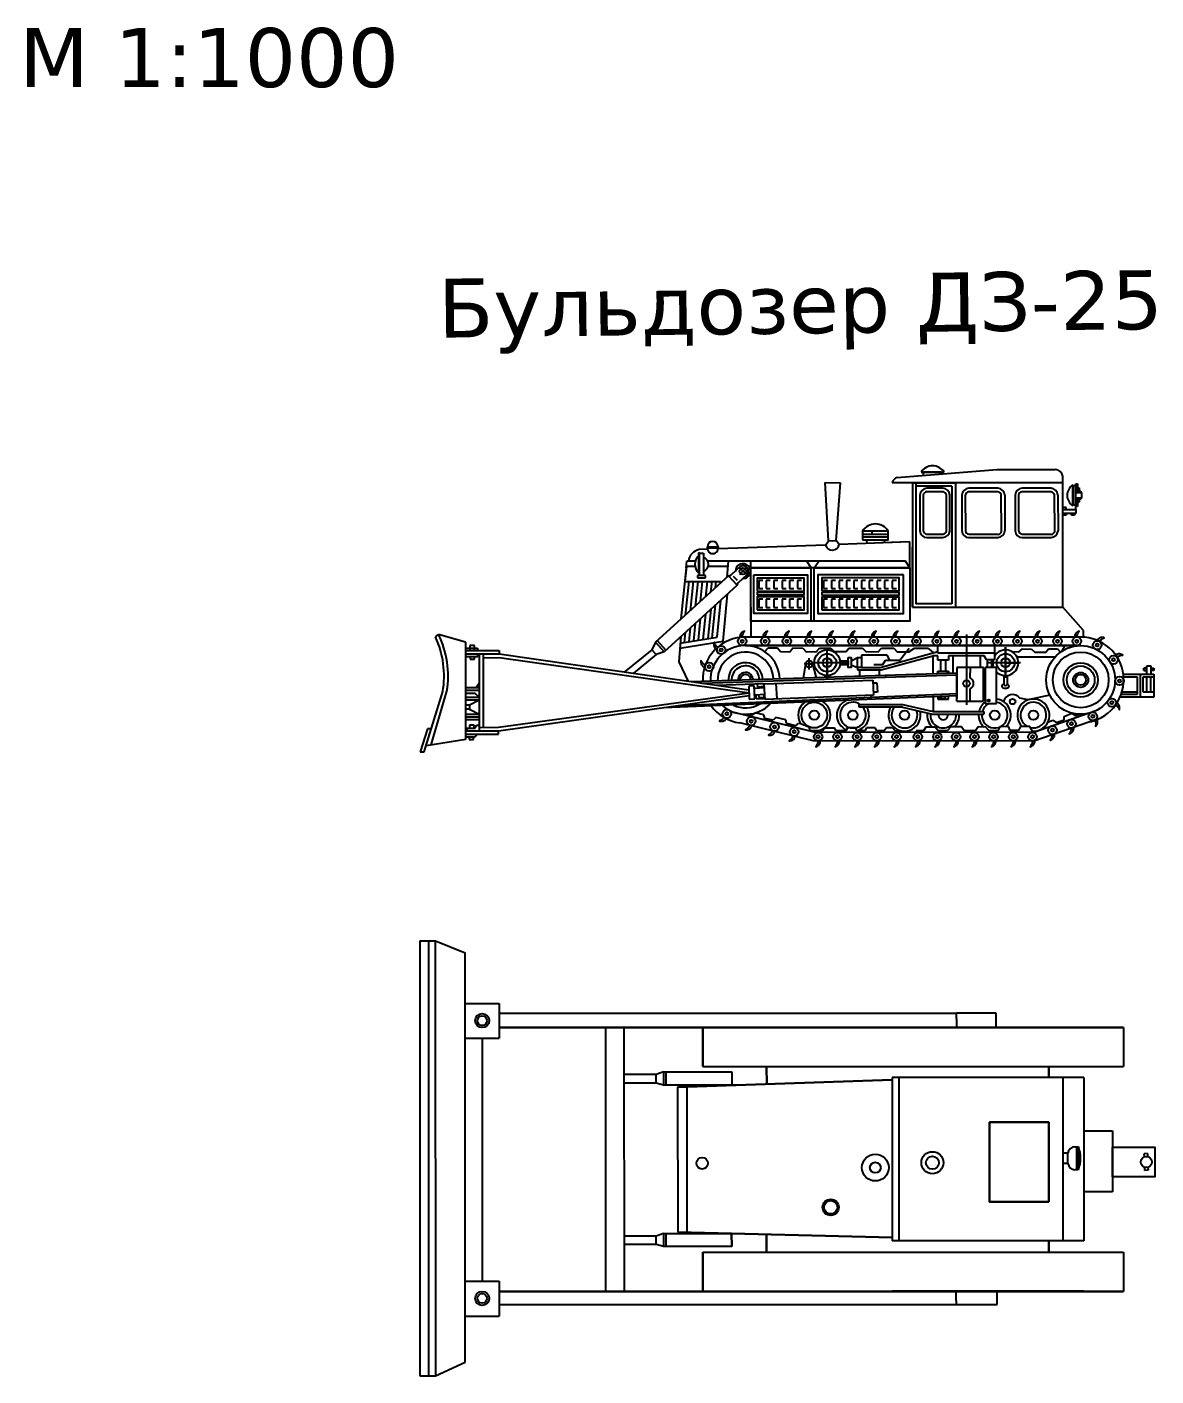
# Model space of a CAD drawing. Header units: millimetres. Extents: x 191.6 to 211.7, y 62 to 75.8.
# Drawn here: x 200.23 to 211.72, y 62.05 to 75.79 of the extents above; entities that cross this region are included whole.
import ezdxf

# ---------------------------------------------------------------- set-up
doc = ezdxf.new("R2010")
doc.units = ezdxf.units.MM
doc.styles.get("Standard").update_dxf_attribs({"font": 'verdana.TTF', "width": 0.5, "height": 3})

msp = doc.modelspace()

# ---------------------------------------------------------------- linework, layer by layer
for p, q in [((209.086, 71.198), (210.099, 71.281)), ((209.329, 71.254), (209.564, 71.254)), ((209.353, 71.22), (209.353, 71.255)), ((209.353, 71.255), (209.537, 71.255)), ((209.537, 71.255), (209.537, 71.235)), ((210.099, 71.281), (210.695, 71.281)), ((210.771, 71.145), (210.771, 71.213)), ((208.353, 71.147), (208.507, 71.145)), ((208.387, 70.555), (208.353, 71.147)), ((208.464, 70.556), (208.507, 71.145)), ((209.036, 71.145), (209.036, 71.145)), ((210.771, 71.145), (209.036, 71.145)), ((209.241, 71.145), (209.276, 71.145)), ((209.241, 71.145), (209.678, 71.145)), ((209.276, 71.145), (209.276, 71.145)), ((209.276, 71.145), (209.276, 69.912)), ((209.643, 71.111), (209.276, 71.111)), ((209.551, 71.089), (209.386, 71.089)), ((209.552, 71.054), (209.386, 71.054)), ((209.678, 71.145), (209.643, 71.145)), ((209.643, 71.145), (209.643, 71.145)), ((209.643, 71.111), (209.643, 69.912)), ((209.678, 71.145), (209.678, 71.145)), ((209.678, 71.145), (209.678, 71.111)), ((209.678, 71.145), (209.678, 69.877)), ((210.111, 71.054), (209.812, 71.054)), ((210.113, 71.089), (209.815, 71.089)), ((210.652, 71.054), (210.354, 71.054)), ((210.655, 71.089), (210.356, 71.089)), ((210.874, 70.911), (210.874, 71.123)), ((210.903, 71.114), (210.875, 71.114)), ((210.875, 71.114), (210.875, 70.921)), ((210.903, 71.114), (210.903, 71.133)), ((210.903, 71.133), (210.922, 71.133)), ((210.903, 70.873), (210.903, 71.114)), ((210.903, 71.114), (210.903, 71.114)), ((210.903, 71.047), (210.961, 71.047)), ((210.922, 71.133), (210.922, 71.047)), ((210.922, 71.093), (210.939, 71.093)), ((210.939, 71.093), (210.939, 71.047)), ((210.939, 71.058), (210.955, 71.058)), ((210.955, 71.058), (210.955, 71.047)), ((210.961, 71.047), (210.961, 70.987)), ((209.315, 71.02), (209.316, 70.655)), ((209.35, 71.02), (209.351, 70.655)), ((209.587, 70.654), (209.587, 71.021)), ((209.622, 70.653), (209.622, 71.021)), ((209.744, 71.019), (209.745, 70.654)), ((209.779, 71.02), (209.78, 70.654)), ((210.148, 70.651), (210.145, 71.021)), ((210.18, 71.021), (210.181, 70.654)), ((210.286, 71.019), (210.286, 70.654)), ((210.32, 71.02), (210.321, 70.654)), ((210.689, 70.651), (210.687, 71.021)), ((210.722, 71.021), (210.723, 70.654)), ((210.804, 70.892), (210.771, 70.892)), ((210.804, 70.873), (210.804, 70.892)), ((210.875, 70.921), (210.903, 70.921)), ((210.961, 70.987), (210.903, 70.987)), ((210.922, 70.903), (210.903, 70.903)), ((210.922, 70.987), (210.922, 70.903)), ((210.939, 70.946), (210.922, 70.946)), ((210.939, 70.987), (210.939, 70.946)), ((210.955, 70.977), (210.939, 70.977)), ((210.955, 70.987), (210.955, 70.977)), ((210.771, 70.873), (210.903, 70.873)), ((210.903, 70.833), (210.771, 70.833)), ((210.804, 70.814), (210.771, 70.814)), ((210.804, 70.833), (210.804, 70.814)), ((210.858, 70.814), (210.858, 70.833)), ((210.858, 70.833), (210.858, 70.833)), ((210.891, 70.814), (210.858, 70.814)), ((210.891, 70.833), (210.891, 70.814)), ((210.903, 70.873), (210.903, 70.833)), ((208.733, 70.621), (208.995, 70.621)), ((208.828, 70.652), (208.828, 70.621)), ((209.385, 70.622), (209.552, 70.622)), ((209.385, 70.622), (209.552, 70.622)), ((209.814, 70.621), (210.113, 70.62)), ((210.355, 70.621), (210.655, 70.62)), ((207.153, 70.493), (207.153, 70.478)), ((207.153, 70.493), (207.263, 70.493)), ((207.263, 70.478), (207.154, 70.478)), ((207.263, 70.493), (207.263, 70.478)), ((208.356, 70.511), (207.265, 70.472)), ((208.356, 70.511), (208.387, 70.555)), ((208.387, 70.555), (208.464, 70.556)), ((208.426, 70.543), (208.426, 70.543)), ((208.496, 70.517), (208.464, 70.556)), ((209.213, 70.543), (208.496, 70.517)), ((208.733, 70.593), (208.995, 70.593)), ((208.774, 70.564), (208.775, 70.527)), ((209.213, 70.543), (208.929, 70.532)), ((208.929, 70.532), (208.929, 70.532)), ((208.954, 70.564), (208.955, 70.533)), ((209.213, 70.28), (209.213, 70.543)), ((209.241, 70.49), (209.241, 70.49)), ((209.241, 69.877), (209.241, 70.49)), ((209.387, 70.587), (209.551, 70.587)), ((209.387, 70.587), (209.551, 70.587)), ((209.815, 70.586), (210.114, 70.588)), ((210.357, 70.586), (210.655, 70.588)), ((206.939, 70.28), (206.944, 70.346)), ((207.033, 70.346), (206.944, 70.346)), ((207.155, 70.468), (207.069, 70.464)), ((207.072, 70.428), (207.114, 70.428)), ((207.072, 70.201), (207.072, 70.428)), ((207.114, 70.428), (207.114, 70.201)), ((209.17, 70.346), (207.157, 70.346)), ((207.354, 70.185), (207.37, 70.346)), ((207.595, 70.28), (207.595, 70.346)), ((208.209, 70.28), (208.165, 70.346)), ((208.241, 70.28), (208.288, 70.346)), ((209.213, 70.28), (209.17, 70.346)), ((206.939, 70.28), (206.885, 69.758)), ((206.94, 70.292), (206.925, 70.14)), ((207.026, 70.292), (206.939, 70.292)), ((206.939, 70.28), (206.939, 70.28)), ((207.053, 70.201), (207.053, 70.178)), ((207.135, 70.201), (207.053, 70.201)), ((207.135, 70.178), (207.135, 70.201)), ((207.363, 70.292), (207.161, 70.293)), ((207.487, 70.291), (207.395, 70.206)), ((207.552, 70.204), (207.467, 70.127)), ((207.476, 70.28), (207.556, 70.21)), ((207.553, 70.286), (207.482, 70.206)), ((209.213, 70.28), (207.595, 70.28)), ((208.209, 69.734), (208.209, 70.28)), ((208.241, 69.734), (208.241, 70.28)), ((206.925, 70.14), (207.288, 70.14)), ((206.964, 70.14), (206.928, 69.797)), ((207.009, 70.14), (206.978, 69.842)), ((207.055, 70.14), (207.029, 69.889)), ((207.053, 70.178), (207.135, 70.178)), ((207.102, 70.14), (207.081, 69.936)), ((207.15, 70.14), (207.134, 69.985)), ((207.199, 70.14), (207.187, 70.033)), ((207.24, 70.14), (207.233, 70.075)), ((207.287, 70.124), (207.288, 70.14)), ((207.417, 70.194), (207.457, 70.152)), ((207.676, 70.151), (207.676, 70.067)), ((207.717, 70.151), (207.676, 70.151)), ((207.676, 70.067), (207.717, 70.067)), ((207.751, 70.151), (207.751, 70.067)), ((207.792, 70.151), (207.751, 70.151)), ((207.751, 70.067), (207.792, 70.067)), ((207.831, 70.151), (207.831, 70.067)), ((207.872, 70.151), (207.831, 70.151)), ((207.831, 70.067), (207.872, 70.067)), ((207.915, 70.151), (207.915, 70.067)), ((207.956, 70.151), (207.915, 70.151)), ((207.915, 70.067), (207.956, 70.067)), ((207.991, 70.151), (207.991, 70.067)), ((208.032, 70.151), (207.991, 70.151)), ((207.991, 70.067), (208.032, 70.067)), ((208.07, 70.151), (208.07, 70.067)), ((208.111, 70.151), (208.07, 70.151)), ((208.07, 70.067), (208.111, 70.067)), ((208.318, 70.151), (208.318, 70.067)), ((208.335, 70.151), (208.335, 70.067)), ((208.376, 70.151), (208.335, 70.151)), ((208.335, 70.067), (208.376, 70.067)), ((208.457, 70.151), (208.416, 70.151)), ((208.416, 70.151), (208.416, 70.067)), ((208.416, 70.067), (208.457, 70.067)), ((208.495, 70.151), (208.495, 70.067)), ((208.536, 70.151), (208.495, 70.151)), ((208.495, 70.067), (208.536, 70.067)), ((208.609, 70.151), (208.568, 70.151)), ((208.568, 70.151), (208.568, 70.067)), ((208.568, 70.067), (208.609, 70.067)), ((208.684, 70.151), (208.643, 70.151)), ((208.643, 70.151), (208.643, 70.067)), ((208.643, 70.067), (208.684, 70.067)), ((208.762, 70.151), (208.721, 70.151)), ((208.721, 70.151), (208.721, 70.067)), ((208.721, 70.067), (208.762, 70.067)), ((208.842, 70.151), (208.801, 70.151)), ((208.801, 70.151), (208.801, 70.067)), ((208.801, 70.067), (208.842, 70.067)), ((208.922, 70.151), (208.881, 70.151)), ((208.881, 70.151), (208.881, 70.067)), ((208.881, 70.067), (208.922, 70.067)), ((208.998, 70.151), (208.957, 70.151)), ((208.957, 70.151), (208.957, 70.067)), ((208.957, 70.067), (208.998, 70.067)), ((209.036, 70.151), (209.036, 70.067)), ((209.077, 70.151), (209.036, 70.151)), ((209.036, 70.067), (209.077, 70.067)), ((207.252, 69.574), (207.289, 69.948)), ((207.313, 69.531), (207.358, 70.011)), ((207.717, 69.959), (207.676, 69.959)), ((207.676, 69.959), (207.676, 69.874)), ((207.751, 69.959), (207.751, 69.874)), ((207.792, 69.959), (207.751, 69.959)), ((207.872, 69.959), (207.831, 69.959)), ((207.831, 69.959), (207.831, 69.874)), ((207.956, 69.959), (207.915, 69.959)), ((207.915, 69.959), (207.915, 69.874)), ((208.032, 69.959), (207.991, 69.959)), ((207.991, 69.959), (207.991, 69.874)), ((208.111, 69.959), (208.07, 69.959)), ((208.07, 69.959), (208.07, 69.874)), ((208.376, 69.959), (208.335, 69.959)), ((208.335, 69.959), (208.335, 69.874)), ((208.457, 69.959), (208.416, 69.959)), ((208.416, 69.959), (208.416, 69.874)), ((208.495, 69.959), (208.495, 69.874)), ((208.536, 69.959), (208.495, 69.959)), ((208.568, 69.959), (208.568, 69.874)), ((208.609, 69.959), (208.568, 69.959)), ((208.643, 69.959), (208.643, 69.874)), ((208.684, 69.959), (208.643, 69.959)), ((208.721, 69.959), (208.721, 69.874)), ((208.762, 69.959), (208.721, 69.959)), ((208.801, 69.959), (208.801, 69.874)), ((208.842, 69.959), (208.801, 69.959)), ((208.881, 69.959), (208.881, 69.874)), ((208.922, 69.959), (208.881, 69.959)), ((208.957, 69.959), (208.957, 69.874)), ((208.998, 69.959), (208.957, 69.959)), ((209.036, 69.959), (209.036, 69.874)), ((209.077, 69.959), (209.036, 69.959)), ((207.135, 69.807), (207.108, 69.55)), ((207.188, 69.856), (207.157, 69.558)), ((207.233, 69.897), (207.199, 69.567)), ((207.595, 69.877), (207.595, 69.575)), ((207.676, 69.874), (207.717, 69.874)), ((207.751, 69.874), (207.792, 69.874)), ((207.831, 69.874), (207.872, 69.874)), ((207.915, 69.874), (207.956, 69.874)), ((207.991, 69.874), (208.032, 69.874)), ((208.07, 69.874), (208.111, 69.874)), ((208.335, 69.874), (208.376, 69.874)), ((208.416, 69.874), (208.457, 69.874)), ((208.495, 69.874), (208.536, 69.874)), ((208.568, 69.874), (208.609, 69.874)), ((208.643, 69.874), (208.684, 69.874)), ((208.721, 69.874), (208.762, 69.874)), ((208.801, 69.874), (208.842, 69.874)), ((208.881, 69.874), (208.922, 69.874)), ((208.957, 69.874), (208.998, 69.874)), ((209.036, 69.874), (209.077, 69.874)), ((209.643, 69.912), (209.276, 69.912)), ((210.981, 69.639), (210.771, 69.877)), ((206.978, 69.665), (206.964, 69.527)), ((207.029, 69.712), (207.011, 69.534)), ((207.081, 69.759), (207.059, 69.542)), ((204.387, 69.575), (204.418, 69.6)), ((204.692, 69.521), (204.418, 69.6)), ((204.692, 69.521), (204.692, 68.529)), ((206.625, 69.521), (206.588, 69.443)), ((206.643, 69.537), (206.731, 69.44)), ((206.885, 69.58), (206.864, 69.32)), ((206.872, 69.459), (207.313, 69.531)), ((206.878, 69.513), (207.252, 69.574)), ((206.929, 69.62), (206.918, 69.519)), ((209.793, 68.883), (209.793, 69.6)), ((210.981, 69.574), (210.981, 69.639)), ((210.981, 69.639), (210.981, 69.639)), ((204.694, 69.459), (204.814, 69.459)), ((204.694, 69.438), (205.035, 69.438)), ((205.035, 69.4), (204.694, 69.4)), ((204.694, 69.377), (204.816, 69.377)), ((204.737, 69.487), (204.737, 69.438)), ((204.782, 69.487), (204.737, 69.487)), ((204.739, 69.377), (204.739, 69.349)), ((204.782, 69.438), (204.782, 69.487)), ((204.783, 69.349), (204.783, 69.377)), ((204.814, 69.459), (204.814, 69.438)), ((204.816, 69.377), (204.816, 69.4)), ((204.832, 69.4), (204.832, 68.615)), ((204.872, 69.4), (204.872, 68.651)), ((205.035, 69.438), (205.035, 69.4)), ((207.577, 69.032), (205.035, 69.4)), ((206.588, 69.443), (206.306, 69.216)), ((206.633, 69.396), (206.399, 69.202)), ((206.633, 69.396), (206.588, 69.443)), ((206.714, 69.424), (206.633, 69.396)), ((210.953, 69.487), (207.542, 69.487)), ((207.738, 69.427), (207.771, 69.463)), ((207.771, 69.463), (207.869, 69.463)), ((207.869, 69.463), (207.897, 69.425)), ((207.897, 69.425), (207.992, 69.424)), ((207.992, 69.424), (208.025, 69.464)), ((208.025, 69.464), (208.124, 69.462)), ((208.124, 69.462), (208.159, 69.424)), ((208.159, 69.424), (208.264, 69.425)), ((208.264, 69.425), (208.296, 69.462)), ((208.296, 69.462), (208.41, 69.462)), ((208.373, 69.138), (208.373, 69.462)), ((208.41, 69.462), (208.443, 69.426)), ((208.443, 69.426), (208.565, 69.426)), ((208.565, 69.426), (208.594, 69.461)), ((208.594, 69.461), (208.733, 69.461)), ((208.721, 69.39), (208.721, 69.262)), ((208.984, 69.39), (208.721, 69.39)), ((208.733, 69.461), (208.768, 69.425)), ((208.768, 69.425), (208.892, 69.424)), ((208.892, 69.424), (208.927, 69.46)), ((208.911, 69.265), (209.5, 69.426)), ((208.924, 69.24), (209.449, 69.384)), ((208.927, 69.46), (209.051, 69.461)), ((209.012, 69.339), (208.984, 69.39)), ((209.051, 69.461), (209.085, 69.424)), ((209.085, 69.424), (209.204, 69.423)), ((209.112, 69.339), (209.208, 69.46)), ((209.204, 69.423), (209.261, 69.46)), ((209.261, 69.46), (209.396, 69.461)), ((209.396, 69.461), (209.447, 69.419)), ((209.447, 69.419), (209.455, 69.414)), ((209.5, 69.384), (209.449, 69.384)), ((209.449, 69.384), (209.449, 69.199)), ((209.5, 69.411), (209.5, 69.487)), ((209.5, 69.487), (210.101, 69.487)), ((210.075, 69.411), (209.5, 69.411)), ((209.5, 69.34), (209.5, 69.384)), ((209.609, 69.384), (209.609, 69.34)), ((209.971, 69.384), (209.609, 69.384)), ((209.651, 69.384), (209.652, 69.205)), ((209.93, 69.384), (209.93, 69.263)), ((209.995, 69.341), (209.971, 69.384)), ((210.039, 69.411), (210.039, 69.411)), ((210.075, 69.487), (210.075, 69.411)), ((210.075, 69.411), (210.075, 69.341)), ((210.188, 69.471), (210.188, 69.312)), ((210.188, 69.157), (210.188, 69.471)), ((210.321, 69.42), (210.258, 69.422)), ((210.321, 69.42), (210.361, 69.453)), ((210.361, 69.453), (210.454, 69.452)), ((210.454, 69.452), (210.488, 69.42)), ((210.488, 69.42), (210.598, 69.42)), ((210.598, 69.42), (210.624, 69.453)), ((210.624, 69.453), (210.718, 69.453)), ((210.718, 69.453), (210.748, 69.42)), ((210.765, 69.433), (210.795, 69.487)), ((204.739, 69.349), (204.783, 69.349)), ((205.036, 69.361), (204.872, 69.36)), ((207.578, 69.001), (205.036, 69.361)), ((206.864, 69.32), (206.957, 69.122)), ((208.154, 69.3), (208.127, 69.154)), ((208.234, 69.3), (208.14, 69.3)), ((208.189, 69.245), (208.189, 69.359)), ((208.189, 69.3), (208.212, 69.3)), ((208.224, 69.3), (208.262, 69.159)), ((208.586, 69.312), (208.227, 69.312)), ((208.373, 69.372), (208.373, 69.138)), ((208.502, 69.333), (208.588, 69.333)), ((208.588, 69.292), (208.502, 69.291)), ((208.588, 69.333), (208.588, 69.292)), ((208.618, 69.333), (208.682, 69.364)), ((208.618, 69.292), (208.682, 69.263)), ((208.682, 69.263), (208.682, 69.24)), ((208.682, 69.24), (208.924, 69.24)), ((208.703, 69.24), (208.703, 69.173)), ((208.721, 69.262), (208.911, 69.265)), ((208.849, 69.295), (208.94, 69.295)), ((208.901, 69.24), (208.901, 69.18)), ((208.94, 69.295), (208.967, 69.339)), ((208.967, 69.339), (209.112, 69.339)), ((209.112, 69.339), (209.112, 69.339)), ((209.609, 69.34), (209.5, 69.34)), ((209.53, 69.227), (209.53, 69.34)), ((209.58, 69.227), (209.58, 69.34)), ((209.965, 69.263), (209.693, 69.263)), ((209.693, 69.263), (209.693, 68.948)), ((209.829, 69.159), (209.83, 69.263)), ((209.965, 69.242), (209.965, 69.263)), ((209.98, 69.242), (209.965, 69.242)), ((209.965, 68.922), (209.965, 69.242)), ((210.095, 69.264), (209.98, 69.264)), ((209.98, 69.264), (209.98, 68.898)), ((210.342, 69.312), (209.993, 69.312)), ((210.075, 69.341), (209.995, 69.341)), ((210.003, 69.264), (210.003, 69.341)), ((210.048, 69.264), (210.048, 69.341)), ((210.095, 68.898), (210.095, 69.264)), ((210.188, 69.372), (210.188, 69.198)), ((210.188, 69.312), (210.269, 69.312)), ((210.269, 69.312), (210.319, 69.312)), ((210.305, 69.371), (210.695, 69.373)), ((211.627, 69.256), (211.597, 69.256)), ((211.597, 69.234), (211.597, 69.256)), ((211.627, 69.196), (211.627, 69.279)), ((211.627, 69.279), (211.667, 69.279)), ((211.667, 69.279), (211.667, 69.196)), ((211.667, 69.256), (211.696, 69.256)), ((211.696, 69.256), (211.696, 69.234)), ((204.796, 69.059), (204.832, 69.104)), ((209.693, 69.206), (206.99, 69.117)), ((209.694, 69.184), (207.101, 69.101)), ((207.732, 69.096), (208.836, 69.134)), ((207.849, 69.1), (207.859, 68.943)), ((208.836, 69.134), (208.843, 68.983)), ((208.837, 69.108), (208.88, 69.109)), ((208.88, 69.109), (208.884, 69.014)), ((208.969, 69.161), (208.968, 69.182)), ((209.5, 69.201), (209.5, 69.227)), ((209.5, 69.227), (209.608, 69.227)), ((209.608, 69.227), (209.609, 69.204)), ((209.693, 68.922), (209.693, 69.206)), ((210.17, 69.183), (210.171, 69.09)), ((210.204, 69.183), (210.205, 69.09)), ((211.386, 69.197), (211.696, 69.196)), ((211.389, 69.167), (211.527, 69.167)), ((211.527, 69.167), (211.527, 68.99)), ((211.557, 69.196), (211.557, 68.963)), ((211.589, 69.013), (211.589, 69.167)), ((211.589, 69.167), (211.696, 69.167)), ((211.597, 69.234), (211.627, 69.234)), ((211.627, 69.234), (211.597, 69.234)), ((211.627, 69.013), (211.627, 69.167)), ((211.696, 69.234), (211.667, 69.234)), ((211.667, 69.013), (211.667, 69.167)), ((211.696, 69.196), (211.696, 68.963)), ((204.27, 68.405), (204.461, 69.018)), ((204.343, 68.475), (204.503, 69.022)), ((204.694, 69.059), (204.832, 69.059)), ((204.694, 69.033), (204.832, 69.033)), ((204.791, 69), (204.694, 69)), ((204.832, 68.961), (204.791, 69)), ((207.578, 69.001), (205.029, 68.652)), ((207.579, 68.976), (205.029, 68.615)), ((209.693, 68.976), (206.712, 68.853)), ((209.694, 68.996), (206.861, 68.874)), ((207.732, 69.096), (207.251, 69.079)), ((207.631, 69.077), (207.575, 69.074)), ((207.575, 69.074), (207.58, 68.94)), ((207.638, 68.943), (207.631, 69.077)), ((207.633, 69.053), (207.734, 69.059)), ((207.637, 68.985), (207.738, 68.991)), ((207.646, 68.985), (207.649, 68.943)), ((207.662, 69.094), (207.663, 69.068)), ((207.663, 69.068), (207.734, 69.072)), ((207.675, 68.987), (207.677, 68.958)), ((207.733, 68.961), (207.731, 68.99)), ((207.741, 68.938), (207.732, 69.096)), ((208.843, 68.983), (207.741, 68.938)), ((208.815, 68.982), (208.816, 68.96)), ((208.884, 69.014), (208.841, 69.012)), ((209.45, 68.966), (209.45, 68.816)), ((209.5, 68.968), (209.5, 68.942)), ((209.518, 68.969), (209.518, 68.951)), ((209.53, 68.969), (209.53, 68.951)), ((209.577, 68.951), (209.576, 68.971)), ((209.609, 68.942), (209.608, 68.973)), ((209.829, 68.922), (209.829, 69.045)), ((210.639, 68.982), (210.418, 68.934)), ((211.696, 68.963), (211.354, 68.963)), ((211.527, 68.99), (211.365, 68.99)), ((211.527, 69.014), (211.372, 69.013)), ((211.696, 69.013), (211.589, 69.013)), ((204.694, 68.961), (204.832, 68.961)), ((204.694, 68.934), (204.832, 68.934)), ((204.733, 68.883), (204.832, 68.933)), ((204.733, 68.838), (204.832, 68.787)), ((207.58, 68.94), (207.638, 68.943)), ((207.649, 68.943), (207.741, 68.948)), ((207.677, 68.958), (207.733, 68.961)), ((208.7, 68.861), (208.7, 68.887)), ((208.7, 68.887), (209.144, 68.887)), ((209.138, 68.861), (208.7, 68.861)), ((209.138, 68.861), (209.446, 68.79)), ((209.144, 68.887), (209.452, 68.815)), ((209.5, 68.942), (209.609, 68.942)), ((209.518, 68.951), (209.577, 68.951)), ((209.694, 68.922), (209.965, 68.922)), ((209.98, 68.898), (210.095, 68.898)), ((210.418, 68.934), (210.333, 68.951)), ((204.694, 68.787), (204.832, 68.787)), ((204.694, 68.761), (204.832, 68.761)), ((204.694, 68.734), (204.832, 68.734)), ((208.242, 68.604), (207.427, 68.807)), ((207.607, 68.777), (207.571, 68.789)), ((207.641, 68.802), (207.607, 68.777)), ((207.728, 68.783), (207.641, 68.802)), ((207.738, 68.745), (207.728, 68.783)), ((207.822, 68.726), (207.738, 68.745)), ((207.852, 68.753), (207.822, 68.726)), ((207.951, 68.73), (207.852, 68.753)), ((207.96, 68.692), (207.951, 68.73)), ((208.052, 68.669), (207.96, 68.692)), ((208.052, 68.669), (208.085, 68.697)), ((208.085, 68.697), (208.102, 68.692)), ((208.102, 68.692), (208.185, 68.66)), ((209.446, 68.79), (209.968, 68.789)), ((209.452, 68.815), (209.968, 68.815)), ((209.968, 68.815), (209.968, 68.789)), ((211.107, 68.823), (210.475, 68.603)), ((211.136, 68.741), (210.475, 68.515)), ((210.619, 68.707), (210.668, 68.726)), ((210.668, 68.726), (210.703, 68.702)), ((210.703, 68.702), (210.785, 68.731)), ((210.785, 68.766), (210.864, 68.797)), ((210.785, 68.731), (210.785, 68.766)), ((210.864, 68.797), (210.865, 68.799)), ((210.864, 68.797), (210.899, 68.774)), ((210.899, 68.774), (210.937, 68.788)), ((204.305, 68.639), (204.23, 68.405)), ((204.343, 68.639), (204.305, 68.639)), ((204.694, 68.647), (204.79, 68.647)), ((205.029, 68.615), (204.694, 68.615)), ((204.694, 68.584), (205.029, 68.584)), ((204.694, 68.558), (204.786, 68.558)), ((204.707, 68.647), (204.707, 68.615)), ((204.73, 68.558), (204.73, 68.529)), ((204.734, 68.675), (204.734, 68.647)), ((204.779, 68.675), (204.734, 68.675)), ((204.774, 68.529), (204.774, 68.558)), ((204.779, 68.647), (204.779, 68.675)), ((204.786, 68.558), (204.81, 68.584)), ((204.79, 68.647), (204.804, 68.677)), ((204.804, 68.677), (204.832, 68.677)), ((205.029, 68.652), (204.832, 68.651)), ((205.029, 68.584), (205.029, 68.615)), ((208.185, 68.66), (208.196, 68.621)), ((208.326, 68.62), (208.196, 68.621)), ((210.475, 68.603), (208.242, 68.604)), ((208.344, 68.646), (208.326, 68.62)), ((208.449, 68.646), (208.344, 68.646)), ((208.465, 68.62), (208.449, 68.646)), ((208.564, 68.62), (208.465, 68.62)), ((208.58, 68.648), (208.564, 68.62)), ((208.661, 68.648), (208.58, 68.648)), ((208.679, 68.619), (208.661, 68.648)), ((208.755, 68.62), (208.679, 68.619)), ((208.772, 68.65), (208.755, 68.62)), ((208.86, 68.65), (208.772, 68.65)), ((208.88, 68.62), (208.86, 68.65)), ((208.952, 68.62), (208.88, 68.62)), ((208.978, 68.65), (208.952, 68.62)), ((209.039, 68.65), (208.978, 68.65)), ((209.039, 68.65), (209.064, 68.62)), ((209.064, 68.62), (209.129, 68.618)), ((209.354, 68.62), (209.277, 68.62)), ((209.277, 68.62), (209.277, 68.603)), ((209.377, 68.656), (209.354, 68.62)), ((209.473, 68.655), (209.377, 68.656)), ((209.503, 68.62), (209.473, 68.655)), ((209.597, 68.621), (209.503, 68.62)), ((209.631, 68.659), (209.597, 68.621)), ((209.739, 68.659), (209.631, 68.659)), ((209.767, 68.618), (209.739, 68.659)), ((209.884, 68.618), (209.767, 68.618)), ((209.908, 68.658), (209.884, 68.618)), ((209.989, 68.657), (209.908, 68.658)), ((210.022, 68.618), (209.989, 68.657)), ((210.111, 68.618), (210.022, 68.618)), ((210.13, 68.66), (210.111, 68.618)), ((210.217, 68.663), (210.13, 68.66)), ((210.235, 68.621), (210.217, 68.663)), ((210.319, 68.621), (210.235, 68.621)), ((210.34, 68.664), (210.319, 68.621)), ((210.434, 68.664), (210.34, 68.664)), ((210.469, 68.603), (210.434, 68.664)), ((204.694, 68.529), (204.29, 68.467)), ((204.73, 68.529), (204.774, 68.529)), ((204.23, 68.405), (204.27, 68.405)), ((204.228, 66.479), (204.385, 66.479)), ((204.228, 66.479), (204.228, 62.049)), ((204.316, 66.479), (204.316, 62.049)), ((204.384, 66.479), (204.385, 62.049)), ((204.385, 66.479), (204.69, 66.357)), ((204.385, 66.479), (204.385, 66.479)), ((204.69, 62.189), (204.69, 66.357)), ((204.69, 65.842), (205.033, 65.842)), ((205.033, 65.842), (205.033, 65.488)), ((209.689, 65.747), (210.088, 65.747)), ((209.689, 65.686), (209.689, 65.747)), ((209.689, 65.686), (209.689, 65.599)), ((210.088, 65.747), (210.088, 65.599)), ((206.118, 65.599), (206.117, 62.911)), ((206.305, 65.599), (206.306, 62.911)), ((207.107, 65.599), (207.107, 65.199)), ((207.107, 65.199), (207.107, 65.599)), ((211.39, 65.599), (211.39, 65.199)), ((204.69, 65.488), (205.033, 65.488)), ((204.862, 65.488), (204.862, 63.013)), ((206.633, 65.119), (206.306, 65.119)), ((206.708, 65.145), (206.633, 65.119)), ((206.633, 65.032), (206.633, 65.119)), ((206.708, 65.145), (206.708, 65.012)), ((206.708, 65.145), (207.401, 65.145)), ((206.73, 65.145), (206.73, 65.012)), ((207.107, 65.199), (211.39, 65.199)), ((207.401, 65.145), (207.401, 65.012)), ((206.633, 65.032), (206.306, 65.032)), ((206.708, 65.012), (206.633, 65.032)), ((207.515, 65.012), (206.708, 65.012)), ((206.849, 64.99), (206.853, 63.515)), ((206.944, 64.993), (206.944, 63.512)), ((209.036, 65.088), (209.036, 63.426)), ((210.985, 65.088), (209.036, 65.088)), ((209.102, 65.088), (209.102, 63.426)), ((210.771, 65.088), (210.771, 63.424)), ((210.985, 65.088), (210.985, 63.426)), ((210.985, 64.546), (211.278, 64.546)), ((211.278, 64.546), (211.278, 63.926)), ((210.821, 64.317), (210.772, 64.317)), ((210.912, 64.384), (210.912, 64.149)), ((210.929, 64.384), (210.929, 64.149)), ((211.632, 64.314), (211.6, 64.312)), ((211.601, 64.281), (211.6, 64.312)), ((211.632, 64.314), (211.634, 64.283)), ((210.821, 64.213), (210.772, 64.213)), ((211.606, 64.143), (211.605, 64.175)), ((211.638, 64.175), (211.639, 64.145)), ((211.639, 64.145), (211.606, 64.143)), ((211.278, 63.926), (210.985, 63.926)), ((206.633, 63.474), (206.306, 63.474)), ((206.708, 63.5), (206.633, 63.474)), ((206.633, 63.387), (206.633, 63.474)), ((206.708, 63.5), (206.708, 63.367)), ((206.708, 63.5), (207.401, 63.5)), ((206.73, 63.5), (206.73, 63.367)), ((206.633, 63.387), (206.306, 63.387)), ((206.708, 63.367), (206.633, 63.387)), ((207.401, 63.367), (206.708, 63.367)), ((210.985, 63.426), (209.036, 63.426)), ((207.107, 63.311), (211.39, 63.311)), ((207.107, 62.911), (207.107, 63.311)), ((207.107, 63.311), (207.107, 62.911)), ((211.39, 63.311), (211.39, 62.911)), ((204.69, 63.013), (205.033, 63.013)), ((205.033, 63.013), (205.033, 62.659)), ((209.469, 62.911), (209.868, 62.911)), ((209.685, 62.819), (209.685, 62.911)), ((209.685, 62.819), (209.685, 62.778)), ((209.685, 62.819), (209.685, 62.819)), ((209.908, 62.911), (210.307, 62.911)), ((210.102, 62.778), (210.102, 62.911)), ((204.69, 62.659), (205.033, 62.659)), ((205.033, 62.778), (209.685, 62.778)), ((209.685, 62.778), (210.102, 62.778)), ((204.385, 62.049), (204.69, 62.189)), ((204.228, 62.049), (204.385, 62.049))]:
    msp.add_line(p, q)
at = {"lineweight": 30}
for p, q in [((209.689, 65.742), (205.033, 65.743)), ((205.033, 65.599), (208.002, 65.599)), ((211.39, 65.599), (207.055, 65.599)), ((207.758, 65.021), (207.757, 65.198)), ((210.628, 65.088), (210.628, 65.198)), ((209.036, 65.064), (206.849, 64.99)), ((209.036, 63.459), (206.853, 63.515)), ((207.401, 63.367), (207.4, 63.501)), ((207.757, 63.311), (207.757, 63.492)), ((210.628, 63.314), (210.628, 63.424)), ((208.002, 62.911), (205.033, 62.911)), ((207.055, 62.911), (211.39, 62.911)), ((209.036, 62.912), (210.985, 62.912))]:
    msp.add_line(p, q, dxfattribs=at)
for points in [[(209.241, 69.877), (210.771, 69.877), (210.771, 71.145), (209.241, 71.145)], [(208.733, 70.564), (208.995, 70.564), (208.995, 70.652), (208.733, 70.652)], [(207.072, 70.428), (207.063, 70.428), (207.063, 70.228), (207.072, 70.228)], [(206.714, 69.424), (207.457, 70.101), (207.369, 70.198), (206.625, 69.521)], [(207.625, 70.208), (208.172, 70.208), (208.172, 69.815), (207.625, 69.815)], [(209.151, 70.209), (208.277, 70.209), (208.277, 69.815), (209.151, 69.815)], [(207.659, 70.042), (208.14, 70.042), (208.14, 70.174), (207.659, 70.174)], [(208.318, 70.044), (209.105, 70.044), (209.105, 70.176), (208.318, 70.176)], [(207.659, 70.002), (208.14, 70.002), (208.14, 70.028), (207.659, 70.028)], [(207.659, 69.851), (208.14, 69.851), (208.14, 69.982), (207.659, 69.982)], [(208.318, 70.001), (209.105, 70.001), (209.105, 70.027), (208.318, 70.027)], [(208.318, 69.85), (209.105, 69.85), (209.105, 69.981), (208.318, 69.981)], [(208.588, 69.364), (208.618, 69.364), (208.618, 69.262), (208.588, 69.262)], [(208.682, 69.364), (208.721, 69.364), (208.721, 69.263), (208.682, 69.263)], [(211.278, 64.378), (211.708, 64.378), (211.708, 64.078), (211.278, 64.078)]]:
    msp.add_lwpolyline(points, close=True)
for points in [[(208.241, 70.28), (209.213, 70.28), (209.213, 69.734), (207.595, 69.734), (207.595, 70.28), (208.209, 70.28)], [(207.542, 69.575), (210.953, 69.575)], [(207.542, 69.487), (210.953, 69.487)], [(204.694, 68.883), (204.733, 68.883), (204.733, 68.838), (204.694, 68.838)], [(210.475, 68.515), (208.231, 68.516), (207.484, 68.7)], [(210.475, 68.603), (208.242, 68.604), (207.542, 68.778)], [(210.821, 64.213), (210.821, 64.317)], [(210.895, 64.384), (210.929, 64.384)], [(210.929, 64.149), (210.895, 64.149)]]:
    msp.add_lwpolyline(points)
msp.add_lwpolyline([(210.628, 63.822), (210.026, 63.822), (210.026, 64.633), (210.628, 64.633)], close=True, dxfattribs=at)
for centre, radius in [((207.515, 70.245), 0.0328), ((207.507, 69.531), 0.0437), ((207.507, 69.531), 0.0153), ((207.742, 69.531), 0.0437), ((207.742, 69.531), 0.0153), ((207.962, 69.531), 0.0437), ((207.962, 69.531), 0.0153), ((208.192, 69.531), 0.0437), ((208.192, 69.531), 0.0153), ((208.411, 69.531), 0.0437), ((208.411, 69.531), 0.0153), ((208.63, 69.531), 0.0437), ((208.63, 69.531), 0.0153), ((208.847, 69.531), 0.0437), ((208.847, 69.531), 0.0153), ((209.068, 69.531), 0.0437), ((209.068, 69.531), 0.0153), ((209.281, 69.531), 0.0437), ((209.281, 69.531), 0.0153), ((209.488, 69.531), 0.0437), ((209.488, 69.531), 0.0153), ((209.689, 69.531), 0.0437), ((209.689, 69.531), 0.0153), ((209.899, 69.531), 0.0437), ((209.899, 69.531), 0.0153), ((210.107, 69.531), 0.0437), ((210.107, 69.531), 0.0153), ((210.31, 69.531), 0.0437), ((210.31, 69.531), 0.0153), ((210.513, 69.531), 0.0437), ((210.513, 69.531), 0.0153), ((210.717, 69.531), 0.0437), ((210.717, 69.531), 0.0153), ((210.914, 69.531), 0.0437), ((210.914, 69.531), 0.0437), ((210.914, 69.531), 0.0153), ((211.12, 69.492), 0.0437), ((207.294, 69.442), 0.0437), ((207.294, 69.442), 0.0153), ((208.373, 69.312), 0.131), ((208.373, 69.312), 0.0918), ((210.188, 69.312), 0.0918), ((210.953, 69.137), 0.35), ((210.953, 69.137), 0.284), ((211.12, 69.492), 0.0153), ((211.288, 69.342), 0.0437), ((207.172, 69.271), 0.0437), ((207.172, 69.271), 0.0153), ((208.189, 69.3), 0.035), ((208.373, 69.312), 0.0459), ((210.188, 69.312), 0.0459), ((210.953, 69.137), 0.175), ((210.953, 69.137), 0.142), ((210.953, 69.137), 0.142), ((211.288, 69.342), 0.0153), ((209.791, 69.1), 0.0328), ((210.953, 69.137), 0.0765), ((210.953, 69.137), 0.0547), ((211.348, 69.127), 0.0437), ((211.348, 69.127), 0.0153), ((207.351, 68.792), 0.0437), ((208.242, 68.779), 0.131), ((208.242, 68.779), 0.0481), ((208.635, 68.779), 0.0481), ((209.16, 68.779), 0.0481), ((210.017, 68.927), 0.0108), ((210.078, 68.779), 0.0481), ((210.26, 68.917), 0.028), ((210.472, 68.779), 0.0481), ((211.27, 68.906), 0.0437), ((211.27, 68.906), 0.0153), ((207.351, 68.792), 0.0153), ((207.599, 68.717), 0.0437), ((207.599, 68.717), 0.0153), ((207.836, 68.659), 0.0437), ((210.86, 68.691), 0.0437), ((210.86, 68.691), 0.0153), ((211.077, 68.766), 0.0437), ((211.077, 68.766), 0.0153), ((207.836, 68.659), 0.0153), ((208.036, 68.609), 0.0437), ((208.036, 68.609), 0.0153), ((208.28, 68.559), 0.0437), ((208.28, 68.559), 0.0153), ((208.477, 68.559), 0.0437), ((208.477, 68.559), 0.0153), ((208.678, 68.559), 0.0437), ((208.678, 68.559), 0.0153), ((208.878, 68.559), 0.0437), ((208.878, 68.559), 0.0153), ((209.079, 68.559), 0.0437), ((209.079, 68.559), 0.0153), ((209.295, 68.559), 0.0437), ((209.295, 68.559), 0.0153), ((209.494, 68.559), 0.0437), ((209.494, 68.559), 0.0153), ((209.686, 68.559), 0.0437), ((209.686, 68.559), 0.0153), ((209.873, 68.559), 0.0437), ((209.873, 68.559), 0.0153), ((210.067, 68.559), 0.0437), ((210.067, 68.559), 0.0153), ((210.267, 68.559), 0.0437), ((210.267, 68.559), 0.0153), ((210.463, 68.559), 0.0437), ((210.463, 68.559), 0.0153), ((210.666, 68.626), 0.0437), ((210.666, 68.626), 0.0153), ((204.862, 65.668), 0.0718), ((204.862, 65.668), 0.049), ((208.863, 64.171), 0.136), ((209.444, 64.221), 0.112), ((207.101, 64.215), 0.0588), ((208.863, 64.171), 0.0544), ((209.444, 64.221), 0.0666), ((211.621, 64.228), 0.056), ((208.409, 63.767), 0.0825), ((208.409, 63.767), 0.0675), ((204.862, 62.839), 0.0718), ((204.862, 62.839), 0.049)]:
    msp.add_circle(centre, radius)
for centre, radius, start, end in [((209.446, 71.176), 0.141, 33.7055, 146.2945), ((209.102, 71.132), 0.0677, 103.6567, 168.5209), ((210.69, 71.199), 0.0823, 9.7833, 86.3409), ((209.393, 71.012), 0.0781, 95.0187, 174.1749), ((209.391, 71.014), 0.0407, 96.9409, 171.431), ((209.547, 71.015), 0.0747, 4.7716, 87.3363), ((209.543, 71.011), 0.0449, 13.6694, 78.3313), ((209.822, 71.011), 0.0781, 95.0187, 174.1749), ((209.819, 71.014), 0.0407, 99.8742, 171.431), ((210.106, 71.014), 0.0747, 4.7716, 87.3363), ((210.102, 71.01), 0.0449, 13.6694, 78.3313), ((210.363, 71.011), 0.0781, 95.0187, 174.1749), ((210.361, 71.014), 0.0407, 99.8742, 171.431), ((210.647, 71.014), 0.0747, 4.7716, 87.3363), ((210.643, 71.01), 0.0449, 13.6694, 78.3313), ((210.942, 71.017), 0.126, 122.6462, 237.3538), ((208.864, 70.574), 0.152, 30.4976, 149.5024), ((209.39, 70.661), 0.0747, 184.7716, 267.3363), ((209.395, 70.666), 0.0449, 193.6694, 258.3313), ((209.544, 70.664), 0.0781, 275.0187, 351.858), ((209.547, 70.662), 0.0407, 276.9409, 348.3516), ((209.819, 70.661), 0.0747, 184.7716, 267.3363), ((209.823, 70.665), 0.0449, 193.6694, 258.3313), ((210.104, 70.665), 0.0781, 275.0187, 351.858), ((210.108, 70.66), 0.0407, 276.9409, 348.3516), ((210.36, 70.661), 0.0747, 184.7716, 267.3363), ((210.365, 70.665), 0.0449, 193.6694, 258.3313), ((210.645, 70.665), 0.0781, 275.0187, 351.858), ((210.65, 70.66), 0.0407, 276.9409, 348.3516), ((207.208, 70.493), 0.0547, 0.0057, 180.0057), ((207.208, 70.478), 0.0547, 179.6591, 359.6591), ((208.425, 70.531), 0.072, 195.4884, 348.6677), ((207.096, 70.332), 0.135, 101.3486, 174.0825), ((207.145, 70.315), 0.119, 132.9376, 227.0624), ((207.091, 70.314), 0.0728, 288.7489, 71.2511), ((207.369, 70.243), 0.0448, 269.4174, 304.2741), ((207.516, 70.245), 0.0765, 271.2963, 182.0453), ((207.516, 70.245), 0.0542, 311.4287, 122.2129), ((207.507, 70.097), 0.0502, 143.7914, 174.7478), ((203.51, 69.175), 0.964, 350.6142, 24.5294), ((203.541, 69.176), 0.974, 350.8997, 25.7861), ((207.543, 69.138), 0.437, 90.1104, 182.2444), ((210.953, 69.137), 0.437, 282.9967, 90), ((207.538, 69.133), 0.354, 2.2364, 181.5442), ((207.542, 69.137), 0.284, 1.4089, 182.3718), ((210.188, 69.312), 0.131, 225.0058, 149.5896), ((207.542, 69.138), 0.175, 1.075, 182.7056), ((207.542, 69.138), 0.142, 0.8757, 182.9049), ((210.188, 69.312), 0.131, 167.0888, 201.5347), ((207.542, 69.138), 0.076, 359.8286, 183.9521), ((207.542, 69.138), 0.054, 358.8907, 184.89), ((209.799, 69.102), 0.064, 297.8065, 62.2834), ((210.259, 68.896), 0.0925, 36.6655, 168.0039), ((210.188, 69.104), 0.022, 219.3439, 320.6561), ((207.544, 69.135), 0.439, 216.8436, 262.0696), ((207.542, 69.137), 0.35, 228.2003, 316.5915), ((207.542, 69.137), 0.35, 228.2003, 316.5915), ((207.542, 69.137), 0.284, 244.3312, 300.4606), ((208.242, 68.779), 0.164, 125.9804, 211.8844), ((208.242, 68.779), 0.164, 284.9869, 58.8113), ((208.635, 68.779), 0.164, 113.4322, 246.1543), ((208.635, 68.779), 0.131, 55.4452, 38.9591), ((208.635, 68.779), 0.164, 285.3536, 30.1995), ((209.16, 68.779), 0.164, 149.8005, 14.2355), ((209.16, 68.779), 0.131, 141.0409, 21.9192), ((210.078, 68.779), 0.164, 126.7319, 167.1332), ((210.078, 68.779), 0.131, 175.3851, 82.3903), ((210.078, 68.779), 0.131, 114.331, 163.8379), ((210.078, 68.779), 0.164, 314.7358, 83.9751), ((210.472, 68.779), 0.164, 266.5278, 224.3574), ((210.472, 68.779), 0.131, 256.6387, 241.187), ((207.544, 69.135), 0.439, 266.1116, 266.3019), ((209.554, 68.779), 0.164, 171.7776, 228.7815), ((209.554, 68.779), 0.131, 172.9938, 4.6555), ((209.554, 68.779), 0.0481, 166.9287, 12.9222), ((209.554, 68.779), 0.164, 313.0787, 3.7079), ((210.078, 68.779), 0.164, 176.3852, 227.714), ((210.9, 64.304), 0.0804, 93.5799, 170.6398), ((210.636, 64.267), 0.316, 338.1628, 21.8372), ((210.67, 64.267), 0.277, 338.8812, 21.1188), ((210.901, 64.231), 0.0822, 193.0352, 265.9499)]:
    msp.add_arc(centre, radius, start, end)
msp.add_ellipse((210.187, 69.073), major_axis=(-0.0378, 0), ratio=0.539395, start_param=5.138643, end_param=10.489252)
for points in [[(207.261, 69.47), (207.259, 69.47), (207.255, 69.471), (207.249, 69.476), (207.24, 69.488), (207.229, 69.502), (207.226, 69.514), (207.223, 69.526), (207.219, 69.492), (207.222, 69.479), (207.229, 69.462), (207.239, 69.453), (207.246, 69.447), (207.25, 69.445), (207.251, 69.445)], [(207.511, 69.574), (207.51, 69.576), (207.509, 69.58), (207.51, 69.588), (207.515, 69.602), (207.52, 69.618), (207.528, 69.628), (207.536, 69.638), (207.506, 69.622), (207.496, 69.612), (207.487, 69.596), (207.485, 69.583), (207.484, 69.574), (207.485, 69.57), (207.485, 69.569)], [(207.746, 69.574), (207.745, 69.576), (207.744, 69.58), (207.745, 69.588), (207.75, 69.602), (207.755, 69.618), (207.763, 69.628), (207.771, 69.638), (207.741, 69.622), (207.731, 69.612), (207.722, 69.596), (207.72, 69.583), (207.719, 69.574), (207.72, 69.57), (207.72, 69.569)], [(207.966, 69.574), (207.965, 69.576), (207.964, 69.58), (207.965, 69.588), (207.969, 69.602), (207.974, 69.618), (207.983, 69.628), (207.991, 69.638), (207.961, 69.622), (207.951, 69.612), (207.942, 69.596), (207.94, 69.583), (207.939, 69.574), (207.94, 69.57), (207.94, 69.569)], [(208.195, 69.574), (208.195, 69.576), (208.194, 69.58), (208.195, 69.588), (208.199, 69.602), (208.204, 69.618), (208.212, 69.628), (208.22, 69.638), (208.191, 69.622), (208.181, 69.612), (208.172, 69.596), (208.169, 69.583), (208.169, 69.574), (208.169, 69.57), (208.169, 69.569)], [(208.414, 69.574), (208.414, 69.576), (208.413, 69.58), (208.414, 69.588), (208.418, 69.602), (208.423, 69.618), (208.431, 69.628), (208.439, 69.638), (208.41, 69.622), (208.4, 69.612), (208.39, 69.596), (208.388, 69.583), (208.388, 69.574), (208.388, 69.57), (208.388, 69.569)], [(208.634, 69.574), (208.634, 69.576), (208.632, 69.58), (208.633, 69.588), (208.638, 69.602), (208.643, 69.618), (208.651, 69.628), (208.659, 69.638), (208.629, 69.622), (208.619, 69.612), (208.61, 69.596), (208.608, 69.583), (208.608, 69.574), (208.608, 69.57), (208.608, 69.569)], [(208.85, 69.574), (208.85, 69.576), (208.849, 69.58), (208.85, 69.588), (208.854, 69.602), (208.859, 69.618), (208.868, 69.628), (208.875, 69.638), (208.846, 69.622), (208.836, 69.612), (208.827, 69.596), (208.825, 69.583), (208.824, 69.574), (208.824, 69.57), (208.825, 69.569)], [(209.071, 69.574), (209.071, 69.576), (209.07, 69.58), (209.071, 69.588), (209.075, 69.602), (209.08, 69.618), (209.089, 69.628), (209.096, 69.638), (209.067, 69.622), (209.057, 69.612), (209.048, 69.596), (209.046, 69.583), (209.045, 69.574), (209.045, 69.57), (209.046, 69.569)], [(209.285, 69.574), (209.285, 69.576), (209.283, 69.58), (209.284, 69.588), (209.289, 69.602), (209.294, 69.618), (209.302, 69.628), (209.31, 69.638), (209.28, 69.622), (209.27, 69.612), (209.261, 69.596), (209.259, 69.583), (209.259, 69.574), (209.259, 69.57), (209.259, 69.569)], [(209.491, 69.574), (209.491, 69.576), (209.49, 69.58), (209.491, 69.588), (209.495, 69.602), (209.5, 69.618), (209.508, 69.628), (209.516, 69.638), (209.487, 69.622), (209.477, 69.612), (209.467, 69.596), (209.465, 69.583), (209.465, 69.574), (209.465, 69.57), (209.465, 69.569)], [(209.693, 69.574), (209.692, 69.576), (209.691, 69.58), (209.692, 69.588), (209.697, 69.602), (209.701, 69.618), (209.71, 69.628), (209.718, 69.638), (209.688, 69.622), (209.678, 69.612), (209.669, 69.596), (209.667, 69.583), (209.666, 69.574), (209.667, 69.57), (209.667, 69.569)], [(209.903, 69.574), (209.902, 69.576), (209.901, 69.58), (209.902, 69.588), (209.907, 69.602), (209.911, 69.618), (209.92, 69.628), (209.928, 69.638), (209.898, 69.622), (209.888, 69.612), (209.879, 69.596), (209.877, 69.583), (209.876, 69.574), (209.877, 69.57), (209.877, 69.569)], [(210.11, 69.574), (210.11, 69.576), (210.109, 69.58), (210.11, 69.588), (210.114, 69.602), (210.119, 69.618), (210.128, 69.628), (210.135, 69.638), (210.106, 69.622), (210.096, 69.612), (210.087, 69.596), (210.085, 69.583), (210.084, 69.574), (210.084, 69.57), (210.085, 69.569)], [(210.314, 69.574), (210.314, 69.576), (210.312, 69.58), (210.313, 69.588), (210.318, 69.602), (210.323, 69.618), (210.331, 69.628), (210.339, 69.638), (210.309, 69.622), (210.299, 69.612), (210.29, 69.596), (210.288, 69.583), (210.288, 69.574), (210.288, 69.57), (210.288, 69.569)], [(210.516, 69.574), (210.516, 69.576), (210.515, 69.58), (210.516, 69.588), (210.52, 69.602), (210.525, 69.618), (210.533, 69.628), (210.541, 69.638), (210.512, 69.622), (210.502, 69.612), (210.492, 69.596), (210.49, 69.583), (210.49, 69.574), (210.49, 69.57), (210.49, 69.569)], [(210.72, 69.574), (210.72, 69.576), (210.719, 69.58), (210.72, 69.588), (210.724, 69.602), (210.729, 69.618), (210.737, 69.628), (210.745, 69.638), (210.716, 69.622), (210.706, 69.612), (210.696, 69.596), (210.694, 69.583), (210.694, 69.574), (210.694, 69.57), (210.694, 69.569)], [(210.918, 69.574), (210.917, 69.576), (210.916, 69.58), (210.917, 69.588), (210.922, 69.602), (210.927, 69.618), (210.935, 69.628), (210.943, 69.637), (210.913, 69.622), (210.903, 69.611), (210.894, 69.596), (210.892, 69.583), (210.891, 69.574), (210.892, 69.57), (210.892, 69.568)], [(211.146, 69.528), (211.146, 69.529), (211.147, 69.533), (211.152, 69.539), (211.164, 69.549), (211.176, 69.56), (211.188, 69.564), (211.2, 69.568), (211.167, 69.57), (211.153, 69.567), (211.137, 69.558), (211.128, 69.548), (211.123, 69.541), (211.121, 69.537), (211.121, 69.536)], [(211.323, 69.367), (211.324, 69.368), (211.326, 69.372), (211.333, 69.376), (211.347, 69.382), (211.362, 69.389), (211.375, 69.389), (211.388, 69.389), (211.356, 69.401), (211.342, 69.402), (211.324, 69.399), (211.313, 69.392), (211.306, 69.387), (211.303, 69.384), (211.302, 69.383)], [(207.134, 69.291), (207.132, 69.292), (207.128, 69.292), (207.121, 69.296), (207.11, 69.306), (207.097, 69.317), (207.091, 69.328), (207.086, 69.339), (207.088, 69.306), (207.094, 69.293), (207.104, 69.278), (207.116, 69.271), (207.124, 69.267), (207.128, 69.266), (207.129, 69.265)], [(211.306, 68.881), (211.307, 68.881), (211.312, 68.88), (211.318, 68.875), (211.328, 68.864), (211.339, 68.852), (211.344, 68.839), (211.348, 68.828), (211.349, 68.861), (211.345, 68.875), (211.337, 68.891), (211.326, 68.899), (211.319, 68.904), (211.315, 68.906), (211.314, 68.906)], [(207.324, 68.757), (207.324, 68.756), (207.323, 68.752), (207.318, 68.746), (207.306, 68.736), (207.293, 68.725), (207.281, 68.722), (207.269, 68.718), (207.303, 68.715), (207.316, 68.718), (207.333, 68.726), (207.342, 68.736), (207.347, 68.743), (207.349, 68.747), (207.349, 68.748)], [(211.094, 68.726), (211.095, 68.725), (211.098, 68.723), (211.101, 68.715), (211.104, 68.7), (211.108, 68.684), (211.105, 68.671), (211.103, 68.659), (211.121, 68.687), (211.125, 68.701), (211.126, 68.719), (211.121, 68.732), (211.117, 68.74), (211.115, 68.743), (211.114, 68.744)], [(207.581, 68.677), (207.581, 68.676), (207.581, 68.672), (207.577, 68.665), (207.568, 68.653), (207.558, 68.639), (207.547, 68.633), (207.536, 68.626), (207.57, 68.631), (207.582, 68.637), (207.596, 68.649), (207.603, 68.661), (207.606, 68.669), (207.607, 68.673), (207.607, 68.674)], [(207.816, 68.62), (207.816, 68.619), (207.815, 68.615), (207.811, 68.608), (207.801, 68.596), (207.791, 68.583), (207.779, 68.578), (207.768, 68.572), (207.802, 68.575), (207.815, 68.58), (207.829, 68.591), (207.836, 68.603), (207.84, 68.61), (207.842, 68.614), (207.842, 68.616)], [(208.022, 68.568), (208.022, 68.567), (208.022, 68.562), (208.019, 68.555), (208.011, 68.542), (208.002, 68.528), (207.991, 68.521), (207.981, 68.514), (208.014, 68.521), (208.026, 68.528), (208.039, 68.541), (208.044, 68.554), (208.047, 68.562), (208.048, 68.566), (208.048, 68.567)], [(210.662, 68.582), (210.662, 68.581), (210.664, 68.577), (210.663, 68.569), (210.658, 68.554), (210.653, 68.538), (210.645, 68.529), (210.637, 68.519), (210.667, 68.535), (210.676, 68.545), (210.686, 68.561), (210.688, 68.574), (210.688, 68.583), (210.688, 68.587), (210.688, 68.588)], [(210.856, 68.647), (210.856, 68.646), (210.858, 68.642), (210.857, 68.634), (210.852, 68.62), (210.847, 68.604), (210.839, 68.594), (210.831, 68.584), (210.861, 68.6), (210.87, 68.61), (210.88, 68.626), (210.882, 68.639), (210.882, 68.648), (210.882, 68.652), (210.882, 68.653)], [(208.277, 68.516), (208.277, 68.515), (208.278, 68.51), (208.278, 68.503), (208.273, 68.488), (208.268, 68.472), (208.26, 68.462), (208.252, 68.453), (208.282, 68.469), (208.291, 68.479), (208.301, 68.494), (208.303, 68.508), (208.303, 68.516), (208.303, 68.521), (208.303, 68.522)], [(208.473, 68.516), (208.473, 68.515), (208.475, 68.51), (208.474, 68.503), (208.469, 68.488), (208.464, 68.472), (208.456, 68.462), (208.448, 68.453), (208.478, 68.469), (208.488, 68.479), (208.497, 68.494), (208.499, 68.508), (208.499, 68.516), (208.499, 68.521), (208.499, 68.522)], [(208.674, 68.516), (208.675, 68.515), (208.676, 68.51), (208.675, 68.503), (208.67, 68.488), (208.665, 68.472), (208.657, 68.462), (208.649, 68.453), (208.679, 68.469), (208.689, 68.479), (208.698, 68.494), (208.7, 68.508), (208.701, 68.516), (208.7, 68.521), (208.7, 68.522)], [(208.875, 68.516), (208.875, 68.515), (208.876, 68.51), (208.876, 68.503), (208.871, 68.488), (208.866, 68.472), (208.858, 68.462), (208.85, 68.453), (208.879, 68.469), (208.889, 68.479), (208.899, 68.494), (208.901, 68.508), (208.901, 68.516), (208.901, 68.521), (208.901, 68.522)], [(209.076, 68.516), (209.076, 68.515), (209.077, 68.51), (209.076, 68.503), (209.072, 68.488), (209.067, 68.472), (209.059, 68.462), (209.051, 68.453), (209.08, 68.469), (209.09, 68.479), (209.1, 68.494), (209.102, 68.508), (209.102, 68.516), (209.102, 68.521), (209.102, 68.522)], [(209.291, 68.516), (209.291, 68.515), (209.293, 68.51), (209.292, 68.503), (209.287, 68.488), (209.282, 68.472), (209.274, 68.462), (209.266, 68.453), (209.296, 68.469), (209.305, 68.479), (209.315, 68.494), (209.317, 68.508), (209.317, 68.516), (209.317, 68.521), (209.317, 68.522)], [(209.49, 68.516), (209.491, 68.515), (209.492, 68.51), (209.491, 68.503), (209.486, 68.488), (209.481, 68.472), (209.473, 68.462), (209.465, 68.453), (209.495, 68.469), (209.505, 68.479), (209.514, 68.494), (209.516, 68.508), (209.517, 68.516), (209.516, 68.521), (209.516, 68.522)], [(209.682, 68.516), (209.683, 68.515), (209.684, 68.51), (209.683, 68.503), (209.678, 68.488), (209.673, 68.472), (209.665, 68.462), (209.657, 68.453), (209.687, 68.469), (209.697, 68.479), (209.706, 68.494), (209.708, 68.508), (209.709, 68.516), (209.708, 68.521), (209.708, 68.522)], [(209.869, 68.516), (209.869, 68.515), (209.871, 68.51), (209.87, 68.503), (209.865, 68.488), (209.86, 68.472), (209.852, 68.462), (209.844, 68.453), (209.874, 68.469), (209.884, 68.479), (209.893, 68.494), (209.895, 68.508), (209.895, 68.516), (209.895, 68.521), (209.895, 68.522)], [(210.064, 68.516), (210.064, 68.515), (210.066, 68.51), (210.065, 68.503), (210.06, 68.488), (210.055, 68.472), (210.047, 68.462), (210.039, 68.453), (210.069, 68.469), (210.078, 68.479), (210.088, 68.494), (210.09, 68.508), (210.09, 68.516), (210.09, 68.521), (210.09, 68.522)], [(210.263, 68.516), (210.264, 68.515), (210.265, 68.51), (210.264, 68.503), (210.26, 68.488), (210.255, 68.472), (210.246, 68.462), (210.239, 68.453), (210.268, 68.469), (210.278, 68.479), (210.287, 68.494), (210.289, 68.508), (210.29, 68.516), (210.29, 68.521), (210.289, 68.522)], [(210.46, 68.516), (210.46, 68.515), (210.461, 68.51), (210.461, 68.503), (210.456, 68.488), (210.451, 68.472), (210.443, 68.462), (210.435, 68.453), (210.464, 68.469), (210.474, 68.479), (210.484, 68.494), (210.486, 68.508), (210.486, 68.516), (210.486, 68.521), (210.486, 68.522)]]:
    msp.add_open_spline(points, degree=3, knots=[0, 0, 0, 0, 0.0043319, 0.0127249, 0.0228933, 0.0502525, 0.0610415, 0.0622533, 0.0854982, 0.1035701, 0.1216151, 0.1351838, 0.1439817, 0.1477496, 0.1477496, 0.1477496, 0.1477496])

# ---------------------------------------------------------------- texts
at = {"color": 6}
msp.add_text('М 1:1000', height=0.6, dxfattribs=at).set_placement((200.148, 75.175))
msp.add_text('Бульдозер ДЗ-25', height=0.6, rotation=0.698).set_placement((204.415, 72.622))

doc.saveas('drawing.dxf')
